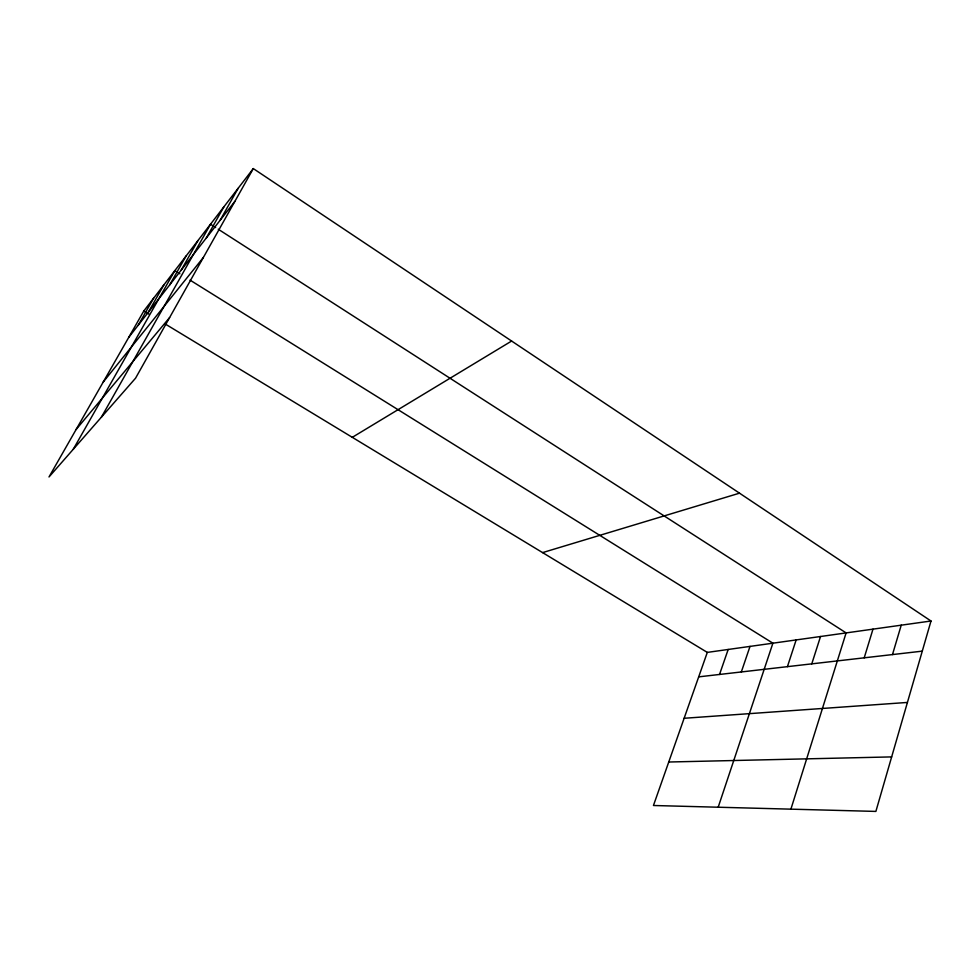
<?xml version="1.0" encoding="UTF-8"?>
<svg xmlns="http://www.w3.org/2000/svg" width="980" height="980" viewBox="0 0 980 980"><rect width="100%" height="100%" fill="white"/><g stroke="black" fill="none" stroke-linecap="round" stroke-linejoin="round"><path stroke-width="1.47" d="M931 621.002L875.875 811.416L653.452 805.499L707.303 652.398L931 621.002L253.293 168.585L143.791 311.015L49 476.966L135.559 378.182L253.293 168.585M892.486 654.567L901.233 625.179M864.213 657.825L872.984 629.148M790.909 809.149L846.108 632.909L218.209 229.198M811.771 663.852L820.53 636.51M787.418 666.657L796.152 639.928M718.181 807.226L772.902 643.186L190.047 280.121M741.333 671.949L750.019 646.396M719.528 674.461L728.177 649.471M220.132 220.267L238.116 188.332M101.406 417.162L210.504 224.236L215.649 227.544M206.315 237.969L223.881 206.854M169.638 284.96L186.041 256.05M181.141 270.223L197.923 240.614M148.213 312.412L163.917 284.849M73.255 449.281L174.832 270.639L179.904 273.8M138.217 325.213L153.578 298.288M128.76 337.328L234.869 201.378M103.206 382.077L203.338 257.507M76.097 429.534L169.601 317.581M352.298 437.325L511.621 341.04M542.589 552.61L739.508 493.173M698.691 676.861L922.278 651.149M684.126 718.279L907.419 702.439M668.752 762.011L891.653 756.903M143.791 311.015L149.021 314.176M164.689 323.67L707.303 652.398"/></g></svg>
